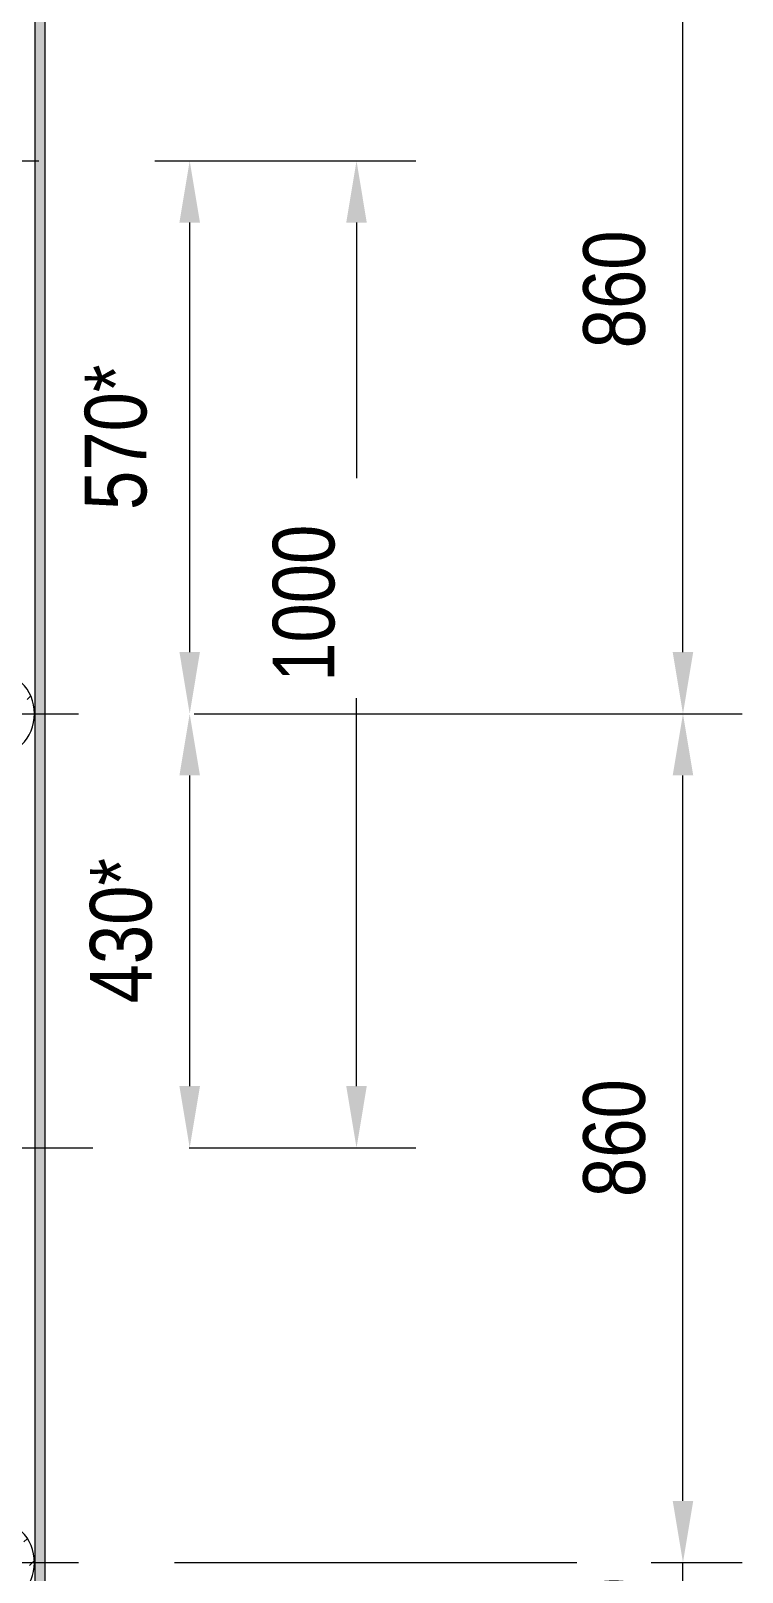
# Model space of a CAD drawing. Header units: metres. Extents: x -1109.9 to -1078.3, y 2.7 to 25.4.
# Drawn here: x -1084.756 to -1084.035, y 20.725 to 22.287 of the extents above; entities that cross this region are included whole.
import ezdxf

# ---------------------------------------------------------------- set-up
doc = ezdxf.new("R2010")
doc.units = ezdxf.units.M
doc.linetypes.add('JacobsCenter', pattern=[0.015, 0.009, -0.0015, 0.003, -0.0015])
doc.linetypes.add('JacobsDash', pattern=[0.0045, 0.003, -0.0015])
doc.layers.get('Defpoints').update_dxf_attribs({"color": 41})
for name, color, linetype, lineweight in [('A-ANNO-DIMS', 7, 'Continuous', 9), ('A-DETL', 7, 'Continuous', 13), ('A-GENM', 7, 'Continuous', 35), ('A-SIGN', 7, 'Continuous', 9), ('S-BEAM-HDLN', 7, 'JacobsDash', 18)]:
    doc.layers.add(name, color=color, linetype=linetype, lineweight=lineweight)
doc.styles.add('Arial Narrow', font='ARIALN.TTF', dxfattribs={"height": 0.0625})
doc.styles.add('Arial Narrow_2', font='ARIALN.TTF', dxfattribs={"height": 0.0625})
doc.dimstyles.new('Dimension_Standard_O__mm_', dxfattribs={"dimscale": 0.3048, "dimtxt": 0.063964, "dimasz": 0.205052, "dimexe": 0.19685, "dimexo": 0.123031, "dimgap": 0.123031, "dimtad": 1, "dimdec": 0, "dimlfac": 1000, "dimzin": 0, "dimdsep": 46, "dimtxsty": 'Arial Narrow', "dimsah": 1, "dimcen": 0.09, "dimaunit": 1, "dimadec": 4, "dimazin": 0, "dimtfac": 1, "dimtdec": 4, "dimtix": 1, "dimtmove": 0, "dimatfit": 3, "dimfxl": 1, "dimtvp": 1, "dimtfill": 1, "dimtolj": 1, "dimtzin": 0, "dimlwd": 18, "dimlwe": 18, "dimarcsym": 2})
doc.dimstyles.new('Dimension_Standard_O__mm__1', dxfattribs={"dimscale": 0.3048, "dimtxt": 0.063964, "dimasz": 0.205052, "dimexe": 0.19685, "dimexo": 0.123031, "dimgap": 0.123031, "dimtad": 1, "dimdec": 0, "dimlfac": 1000, "dimzin": 0, "dimdsep": 46, "dimtxsty": 'Arial Narrow_2', "dimsah": 1, "dimcen": 0.09, "dimaunit": 1, "dimadec": 4, "dimazin": 0, "dimtfac": 1, "dimtdec": 4, "dimtix": 1, "dimtmove": 0, "dimatfit": 3, "dimfxl": 1, "dimtvp": 1, "dimtfill": 1, "dimtolj": 1, "dimtzin": 0, "dimlwd": 18, "dimlwe": 18, "dimarcsym": 2})
doc.dimstyles.new('Dimension_Standard_O__mm__2', dxfattribs={"dimscale": 0.3048, "dimtxt": 0.063964, "dimasz": 0.205052, "dimexe": 0.19685, "dimexo": 0.123031, "dimgap": 0.123031, "dimtad": 1, "dimdec": 0, "dimlfac": 1000, "dimzin": 0, "dimdsep": 46, "dimtxsty": 'Arial Narrow', "dimsah": 1, "dimcen": 0.09, "dimaunit": 1, "dimadec": 4, "dimazin": 0, "dimtfac": 1, "dimtdec": 4, "dimtix": 1, "dimtmove": 2, "dimatfit": 3, "dimfxl": 1, "dimtvp": 1, "dimtfill": 1, "dimtolj": 1, "dimtzin": 0, "dimlwd": 18, "dimlwe": 18, "dimarcsym": 2})
pattern_1 = [(45, (1135.384, 22.258), (-0.0628618, 0.0628618), []), (45, (1135.384, 22.354), (-0.0628618, 0.0628618), [])]

# ---------------------------------------------------------------- blocks, each defined once
blk = doc.blocks.new('T2D_STATIC SIGN BRACKET BR_08 _3750 WX2700 H_ - SIGN BRACKET 400x400-7293269-DRG-2873202 - TRUSS TYPE T6')
at = {"layer": 'A-GENM', "lineweight": 9}
h = blk.add_hatch(dxfattribs=at)
h.set_pattern_fill('FP_3', color=256, style=0, pattern_type=2)
h.set_pattern_definition(pattern_1)
h.paths.add_polyline_path([(1138.1128, 21.5503), (1138.1243, 21.5518), (1138.135, 21.5563), (1138.1442, 21.5633), (1138.1513, 21.5725), (1138.1558, 21.5833), (1138.1573, 21.5948), (1138.1558, 21.6063), (1138.1513, 21.617), (1138.1442, 21.6262), (1138.135, 21.6333), (1138.1243, 21.6377), (1138.1128, 21.6392), (1138.1013, 21.6377), (1138.0906, 21.6333), (1138.0814, 21.6262), (1138.0743, 21.617), (1138.0699, 21.6063), (1138.0684, 21.5948), (1138.0699, 21.5833), (1138.0743, 21.5725), (1138.0814, 21.5633), (1138.0906, 21.5563), (1138.1013, 21.5518), (1138.1078, 21.551)])
h.paths.add_polyline_path([(1138.1128, 21.5548), (1138.1025, 21.5562), (1138.0928, 21.5602), (1138.0846, 21.5665), (1138.0782, 21.5748), (1138.0742, 21.5844), (1138.0729, 21.5948), (1138.0742, 21.6051), (1138.0782, 21.6147), (1138.0846, 21.623), (1138.0928, 21.6294), (1138.1025, 21.6334), (1138.1128, 21.6347), (1138.1232, 21.6334), (1138.1328, 21.6294), (1138.1411, 21.623), (1138.1474, 21.6147), (1138.1514, 21.6051), (1138.1528, 21.5948), (1138.1514, 21.5844), (1138.1474, 21.5748), (1138.1411, 21.5665), (1138.1328, 21.5602), (1138.1232, 21.5562)])
h = blk.add_hatch(dxfattribs=at)
h.set_pattern_fill('FP_3', color=256, style=0, pattern_type=2)
h.set_pattern_definition(pattern_1)
h.paths.add_polyline_path([(1138.1128, 20.6903), (1138.1243, 20.6918), (1138.135, 20.6963), (1138.1442, 20.7033), (1138.1513, 20.7125), (1138.1557, 20.7233), (1138.1572, 20.7348), (1138.1557, 20.7463), (1138.1513, 20.757), (1138.1442, 20.7662), (1138.135, 20.7733), (1138.1243, 20.7777), (1138.1128, 20.7792), (1138.1013, 20.7777), (1138.0906, 20.7733), (1138.0814, 20.7662), (1138.0743, 20.757), (1138.0699, 20.7463), (1138.0683, 20.7348), (1138.0699, 20.7233), (1138.0743, 20.7125), (1138.0814, 20.7033), (1138.0906, 20.6963), (1138.1013, 20.6918)])
h.paths.add_polyline_path([(1138.1128, 20.6948), (1138.1025, 20.6962), (1138.0928, 20.7002), (1138.0845, 20.7065), (1138.0782, 20.7148), (1138.0742, 20.7244), (1138.073, 20.7357), (1138.0742, 20.7451), (1138.0782, 20.7547), (1138.0845, 20.763), (1138.0928, 20.7694), (1138.1025, 20.7734), (1138.1128, 20.7747), (1138.1231, 20.7734), (1138.1328, 20.7694), (1138.141, 20.763), (1138.1474, 20.7547), (1138.1514, 20.7451), (1138.1527, 20.7348), (1138.1514, 20.7244), (1138.1474, 20.7148), (1138.141, 20.7065), (1138.1328, 20.7002), (1138.1231, 20.6962)])
at = {"layer": 'A-GENM', "lineweight": 13}
for centre in [(1138.1128, 21.5948), (1138.1128, 20.7348)]:
    blk.add_arc(centre, 0.0445, 270, 90, dxfattribs=at)
blk = doc.blocks.new('N5S-AWS-001 SIGN3 - N5S-AWS-001 SIGN-9283896-DRG-2873202 - TRUSS TYPE T6')
at = {"layer": 'A-SIGN', "true_color": 0xc0c0c0}
blk.add_hatch(color=9, dxfattribs=at).paths.add_polyline_path([(1138.1575, 20.5848), (1138.168, 20.5848), (1138.168, 23.2847), (1138.1575, 23.2847), (1138.1575, 20.6973)])
at = {"layer": 'A-SIGN', "lineweight": 18}
for p, q in [((1138.1575, 23.2847), (1138.1575, 20.5848)), ((1138.168, 20.5848), (1138.168, 23.2847))]:
    blk.add_line(p, q, dxfattribs=at)
blk = doc.blocks.new('DIMBLOCK55-DRG-2873202 - TRUSS TYPE T6')
at = {"layer": 'A-ANNO-DIMS', "color": 0, "lineweight": 18, "transparency": 16777216}
for p, q in [((-1084.6205, 22.155), (-1084.3655, 22.155)), ((-1084.4255, 22.0925), (-1084.4255, 21.8336)), ((-1084.4255, 21.2175), (-1084.4255, 21.6106)), ((-1084.5952, 21.155), (-1084.3655, 21.155))]:
    blk.add_line(p, q, dxfattribs=at)
at = {"layer": 'A-ANNO-DIMS', "color": 0, "transparency": 16777216}
for points in [[(-1084.4359, 22.0925), (-1084.4151, 22.0925), (-1084.4255, 22.155)], [(-1084.4359, 21.2175), (-1084.4151, 21.2175), (-1084.4255, 21.155)]]:
    blk.add_solid(points, dxfattribs=at)
at = {"layer": 'Defpoints', "color": 0, "transparency": 16777216}
for p in [(-1084.658, 22.155), (-1084.4255, 22.155), (-1084.6327, 21.155)]:
    blk.add_point(p, dxfattribs=at)
at = {"layer": 'A-ANNO-DIMS', "color": 0, "lineweight": 18, "transparency": 16777216, "insert": (-1084.5104, 21.6271), "char_height": 0.0625, "width": 0.190066, "attachment_point": 1, "rotation": 90, "line_spacing_factor": 0.974696, "style": 'Arial Narrow', "bg_fill": 3, "box_fill_scale": 1.1, "bg_fill_color": 256, "bg_fill_true_color": 13158600, "bg_fill_transparency": 0}
blk.add_mtext('\\A1;1000', dxfattribs=at)
blk = doc.blocks.new('DIMBLOCK56-DRG-2873202 - TRUSS TYPE T6')
at = {"layer": 'A-ANNO-DIMS', "color": 0, "lineweight": 18, "transparency": 16777216}
for p, q in [((-1084.5899, 21.5948), (-1084.5346, 21.5948)), ((-1084.5946, 21.2175), (-1084.5946, 21.5323)), ((-1084.5952, 21.155), (-1084.5346, 21.155))]:
    blk.add_line(p, q, dxfattribs=at)
at = {"layer": 'A-ANNO-DIMS', "color": 0, "transparency": 16777216}
for points in [[(-1084.605, 21.5323), (-1084.5842, 21.5323), (-1084.5946, 21.5948)], [(-1084.605, 21.2175), (-1084.5842, 21.2175), (-1084.5946, 21.155)]]:
    blk.add_solid(points, dxfattribs=at)
at = {"layer": 'Defpoints', "color": 0, "transparency": 16777216}
for p in [(-1084.6274, 21.5948), (-1084.5946, 21.5948), (-1084.6327, 21.155)]:
    blk.add_point(p, dxfattribs=at)
at = {"layer": 'A-ANNO-DIMS', "color": 0, "lineweight": 18, "transparency": 16777216, "insert": (-1084.664, 21.3749), "char_height": 0.0625, "width": 0.175445, "attachment_point": 5, "rotation": 90, "style": 'Arial Narrow', "bg_fill": 3, "box_fill_scale": 1.1, "bg_fill_color": 256, "bg_fill_true_color": 13158600, "bg_fill_transparency": 0}
blk.add_mtext('\\A1;430*', dxfattribs=at)
blk = doc.blocks.new('DIMBLOCK57-DRG-2873202 - TRUSS TYPE T6')
at = {"layer": 'A-ANNO-DIMS', "color": 0, "lineweight": 18, "transparency": 16777216}
for p, q in [((-1084.6299, 22.155), (-1084.5346, 22.155)), ((-1084.5946, 21.6573), (-1084.5946, 22.0925)), ((-1084.5899, 21.5948), (-1084.5346, 21.5948))]:
    blk.add_line(p, q, dxfattribs=at)
at = {"layer": 'A-ANNO-DIMS', "color": 0, "transparency": 16777216}
for points in [[(-1084.605, 22.0925), (-1084.5842, 22.0925), (-1084.5946, 22.155)], [(-1084.605, 21.6573), (-1084.5842, 21.6573), (-1084.5946, 21.5948)]]:
    blk.add_solid(points, dxfattribs=at)
at = {"layer": 'Defpoints', "color": 0, "transparency": 16777216}
for p in [(-1084.6674, 22.155), (-1084.5946, 22.155), (-1084.6274, 21.5948)]:
    blk.add_point(p, dxfattribs=at)
at = {"layer": 'A-ANNO-DIMS', "color": 0, "lineweight": 18, "transparency": 16777216, "insert": (-1084.6693, 21.8749), "char_height": 0.0625, "width": 0.175445, "attachment_point": 5, "rotation": 90, "style": 'Arial Narrow_2', "bg_fill": 3, "box_fill_scale": 1.1, "bg_fill_color": 256, "bg_fill_true_color": 13158600, "bg_fill_transparency": 0}
blk.add_mtext('\\A1;\u200c570*', dxfattribs=at)
blk = doc.blocks.new('DIMBLOCK58-DRG-2873202 - TRUSS TYPE T6')
at = {"layer": 'A-ANNO-DIMS', "color": 0, "lineweight": 18, "transparency": 16777216}
for p, q in [((-1084.5899, 21.5948), (-1084.0346, 21.5948)), ((-1084.0946, 20.7973), (-1084.0946, 21.5323)), ((-1084.6099, 20.7348), (-1084.0346, 20.7348))]:
    blk.add_line(p, q, dxfattribs=at)
at = {"layer": 'A-ANNO-DIMS', "color": 0, "transparency": 16777216}
for points in [[(-1084.105, 21.5323), (-1084.0842, 21.5323), (-1084.0946, 21.5948)], [(-1084.105, 20.7973), (-1084.0842, 20.7973), (-1084.0946, 20.7348)]]:
    blk.add_solid(points, dxfattribs=at)
at = {"layer": 'Defpoints', "color": 0, "transparency": 16777216}
for p in [(-1084.6274, 21.5948), (-1084.0946, 21.5948), (-1084.6474, 20.7348)]:
    blk.add_point(p, dxfattribs=at)
at = {"layer": 'A-ANNO-DIMS', "color": 0, "lineweight": 18, "transparency": 16777216, "insert": (-1084.164, 21.1648), "char_height": 0.0625, "width": 0.142549, "attachment_point": 5, "rotation": 90, "style": 'Arial Narrow', "bg_fill": 3, "box_fill_scale": 1.1, "bg_fill_color": 256, "bg_fill_true_color": 13158600, "bg_fill_transparency": 0}
blk.add_mtext('\\A1;860', dxfattribs=at)
blk = doc.blocks.new('DIMBLOCK59-DRG-2873202 - TRUSS TYPE T6')
at = {"layer": 'A-ANNO-DIMS', "color": 0, "lineweight": 18, "transparency": 16777216}
for p, q in [((-1084.6299, 22.4548), (-1084.0346, 22.4548)), ((-1084.0946, 21.6573), (-1084.0946, 22.3923)), ((-1084.5899, 21.5948), (-1084.0346, 21.5948))]:
    blk.add_line(p, q, dxfattribs=at)
at = {"layer": 'A-ANNO-DIMS', "color": 0, "transparency": 16777216}
for points in [[(-1084.105, 22.3923), (-1084.0842, 22.3923), (-1084.0946, 22.4548)], [(-1084.105, 21.6573), (-1084.0842, 21.6573), (-1084.0946, 21.5948)]]:
    blk.add_solid(points, dxfattribs=at)
at = {"layer": 'Defpoints', "color": 0, "transparency": 16777216}
for p in [(-1084.6674, 22.4548), (-1084.0946, 22.4548), (-1084.6274, 21.5948)]:
    blk.add_point(p, dxfattribs=at)
at = {"layer": 'A-ANNO-DIMS', "color": 0, "lineweight": 18, "transparency": 16777216, "insert": (-1084.164, 22.0248), "char_height": 0.0625, "width": 0.142549, "attachment_point": 5, "rotation": 90, "style": 'Arial Narrow', "bg_fill": 3, "box_fill_scale": 1.1, "bg_fill_color": 256, "bg_fill_true_color": 13158600, "bg_fill_transparency": 0}
blk.add_mtext('\\A1;860', dxfattribs=at)
blk = doc.blocks.new('DIMBLOCK63-DRG-2873202 - TRUSS TYPE T6')
at = {"layer": 'A-ANNO-DIMS', "color": 0, "lineweight": 18, "transparency": 16777216}
for p, q in [((-1084.0946, 20.7973), (-1084.0946, 20.8598)), ((-1084.6099, 20.7348), (-1084.0346, 20.7348)), ((-1084.0946, 20.5848), (-1084.0946, 20.7348)), ((-1084.6667, 20.5848), (-1084.0346, 20.5848)), ((-1084.0946, 20.5223), (-1084.0946, 20.4598))]:
    blk.add_line(p, q, dxfattribs=at)
at = {"layer": 'A-ANNO-DIMS', "color": 0, "transparency": 16777216}
for points in [[(-1084.105, 20.7973), (-1084.0842, 20.7973), (-1084.0946, 20.7348)], [(-1084.105, 20.5223), (-1084.0842, 20.5223), (-1084.0946, 20.5848)]]:
    blk.add_solid(points, dxfattribs=at)
at = {"layer": 'Defpoints', "color": 0, "transparency": 16777216}
for p in [(-1084.6474, 20.7348), (-1084.0946, 20.7348), (-1084.7042, 20.5848)]:
    blk.add_point(p, dxfattribs=at)
at = {"layer": 'A-ANNO-DIMS', "color": 0, "lineweight": 18, "transparency": 16777216, "insert": (-1084.164, 20.6598), "char_height": 0.0625, "width": 0.142549, "attachment_point": 5, "rotation": 90, "style": 'Arial Narrow', "bg_fill": 3, "box_fill_scale": 1.1, "bg_fill_color": 256, "bg_fill_true_color": 13158600, "bg_fill_transparency": 0}
blk.add_mtext('\\A1;150', dxfattribs=at)

msp = doc.modelspace()

# ---------------------------------------------------------------- linework, layer by layer
at = {"layer": 'A-DETL', "linetype": 'JacobsCenter', "lineweight": 18}
for p, q in [((-1087.0474, 22.155), (-1084.6674, 22.155)), ((-1085.4074, 21.5948), (-1084.6274, 21.5948)), ((-1087.3927, 21.155), (-1084.6327, 21.155)), ((-1085.4074, 20.7348), (-1084.6474, 20.7348))]:
    msp.add_line(p, q, dxfattribs=at)

# ---------------------------------------------------------------- block references
at = {"layer": 'A-SIGN'}
msp.add_blockref('N5S-AWS-001 SIGN3 - N5S-AWS-001 SIGN-9283896-DRG-2873202 - TRUSS TYPE T6', (-2222.9092, 0), dxfattribs=at)
at = {"layer": 'S-BEAM-HDLN', "lineweight": 13}
msp.add_blockref('T2D_STATIC SIGN BRACKET BR_08 _3750 WX2700 H_ - SIGN BRACKET 400x400-7293269-DRG-2873202 - TRUSS TYPE T6', (-2222.9092, 0), dxfattribs=at)

# ---------------------------------------------------------------- next in the draw order: dimensions: what is measured, and where the dimension line sits
at = {"layer": 'A-ANNO-DIMS', "lineweight": 18}
dim = msp.add_linear_dim(base=(-1084.4255, 22.155), p1=(-1084.6327, 21.155), p2=(-1084.658, 22.155), angle=90, dimstyle='Dimension_Standard_O__mm__2', override={"dimpost": '<>', "dimfxl": 1.00032}, dxfattribs=at)
dim.commit()
dim.dimension.update_dxf_attribs({"geometry": 'DIMBLOCK55-DRG-2873202 - TRUSS TYPE T6', "text_midpoint": (-1084.4688, 21.7221), "dimtype": 160, "text_rotation": 90})

# ---------------------------------------------------------------- next in the draw order: dimensions: what is measured, and where the dimension line sits
dim = msp.add_linear_dim(base=(-1084.5946, 21.5948), p1=(-1084.6327, 21.155), p2=(-1084.6274, 21.5948), angle=90, text='430*', dimstyle='Dimension_Standard_O__mm_', override={"dimpost": '<>', "dimfxl": 0.439824}, dxfattribs=at)
dim.commit()
dim.dimension.update_dxf_attribs({"geometry": 'DIMBLOCK56-DRG-2873202 - TRUSS TYPE T6', "text_midpoint": (-1084.664, 21.3749)})

# ---------------------------------------------------------------- next in the draw order: dimensions: what is measured, and where the dimension line sits
dim = msp.add_linear_dim(base=(-1084.5946, 22.155), p1=(-1084.6274, 21.5948), p2=(-1084.6674, 22.155), angle=90, text='\u200c570*', dimstyle='Dimension_Standard_O__mm__1', override={"dimpost": '<>', "dimfxl": 0.561634}, dxfattribs=at)
dim.commit()
dim.dimension.update_dxf_attribs({"geometry": 'DIMBLOCK57-DRG-2873202 - TRUSS TYPE T6', "text_midpoint": (-1084.6693, 21.8749)})

# ---------------------------------------------------------------- next in the draw order: dimensions: what is measured, and where the dimension line sits
dim = msp.add_linear_dim(base=(-1084.0946, 21.5948), p1=(-1084.6474, 20.7348), p2=(-1084.6274, 21.5948), angle=90, dimstyle='Dimension_Standard_O__mm_', override={"dimpost": '<>', "dimfxl": 0.860233}, dxfattribs=at)
dim.commit()
dim.dimension.update_dxf_attribs({"geometry": 'DIMBLOCK58-DRG-2873202 - TRUSS TYPE T6', "text_midpoint": (-1084.164, 21.1648)})

# ---------------------------------------------------------------- next in the draw order: dimensions: what is measured, and where the dimension line sits
for base, p1, p2, override, picture, middle in [((-1084.0946, 22.4548), (-1084.6274, 21.5948), (-1084.6674, 22.4548), {"dimpost": '<>', "dimfxl": 0.86093}, 'DIMBLOCK59-DRG-2873202 - TRUSS TYPE T6', (-1084.164, 22.0248)), ((-1084.0946, 20.7348), (-1084.7042, 20.5848), (-1084.6474, 20.7348), {"dimpost": '<>', "dimfxl": 0.160402}, 'DIMBLOCK63-DRG-2873202 - TRUSS TYPE T6', (-1084.164, 20.6598))]:
    dim = msp.add_linear_dim(base=base, p1=p1, p2=p2, angle=90, dimstyle='Dimension_Standard_O__mm_', override=override, dxfattribs=at)
    dim.commit()
    dim.dimension.update_dxf_attribs({"geometry": picture, "text_midpoint": middle})

doc.saveas('drawing.dxf')
